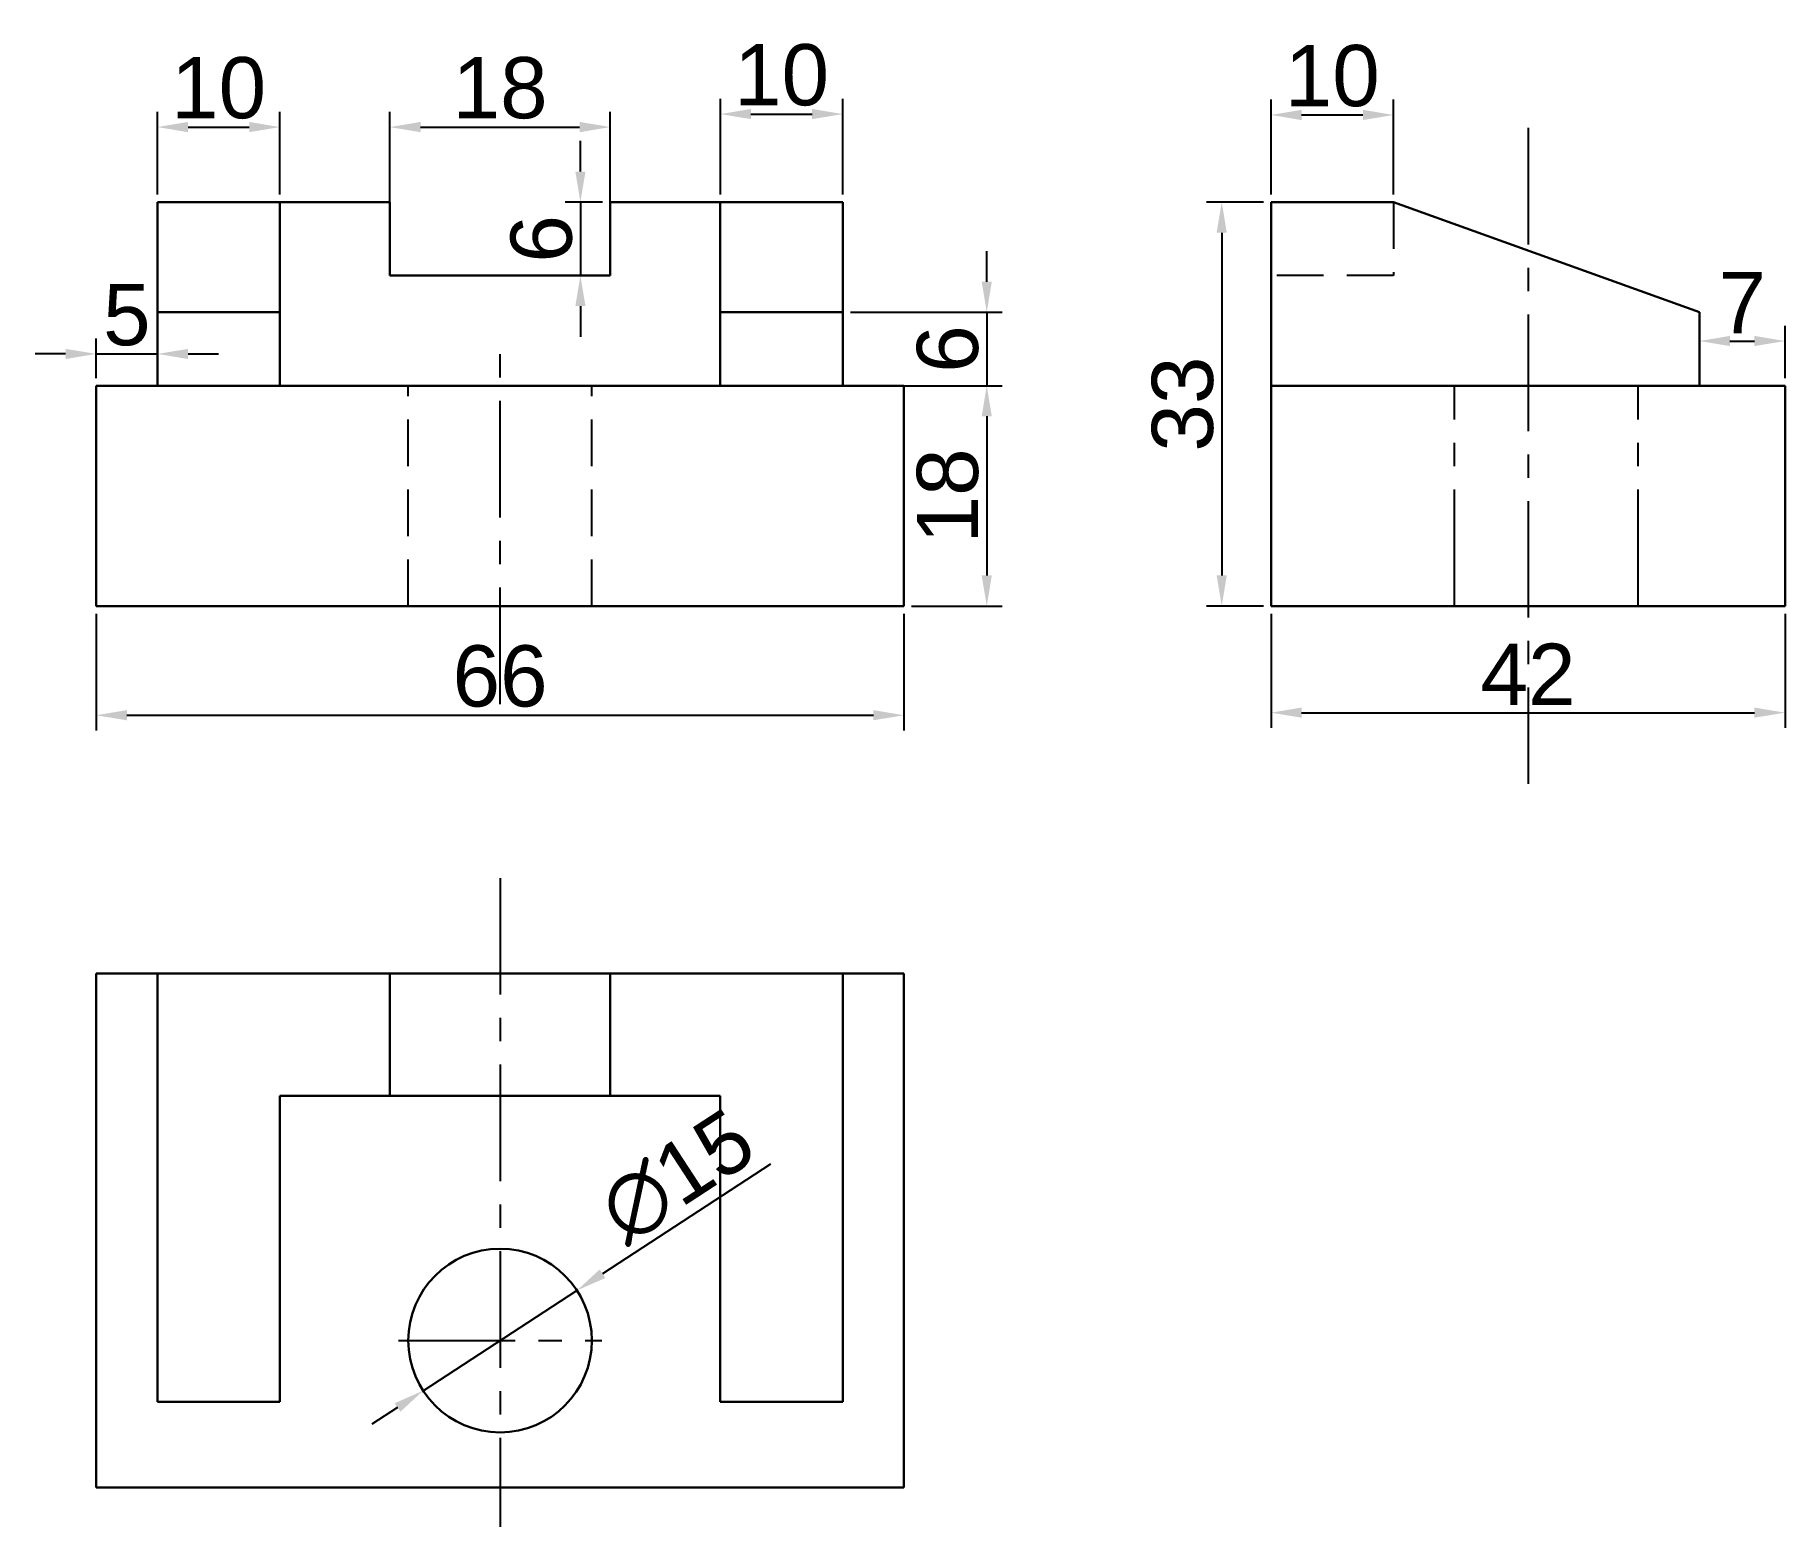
# Model space of a CAD drawing. Header units: millimetres. Extents: x 2103 to 2246, y 1845 to 1967.
import ezdxf

# ---------------------------------------------------------------- set-up
doc = ezdxf.new("R2010")
doc.units = ezdxf.units.MM
doc.header["$LTSCALE"] = 0.3
doc.linetypes.add('CENTER', pattern=[50.8, 31.75, -6.35, 6.35, -6.35])
doc.linetypes.add('DASHED', pattern=[19.05, 12.7, -6.35])
doc.styles.get("Standard").update_dxf_attribs({"font": 'arial.ttf'})
doc.dimstyles.new('ISO-25', dxfattribs={"dimtxt": 5, "dimasz": 2.5, "dimexe": 1.25, "dimexo": 0.625, "dimtad": 1, "dimtxsty": 'Standard', "dimcen": 2.5, "dimadec": 0, "dimazin": 0, "dimtfac": 1, "dimtmove": 0, "dimatfit": 3, "dimfxl": 1, "dimarcsym": 0})

# ---------------------------------------------------------------- blocks, each defined once
blk = doc.blocks.new('*D2')
at = {"color": 0, "lineweight": -2, "transparency": 16777216}
for p, q in [((2107.88, 1919.33), (2107.88, 1909.79)), ((2173.88, 1919.33), (2173.88, 1909.79)), ((2110.38, 1911.04), (2171.38, 1911.04))]:
    blk.add_line(p, q, dxfattribs=at)
at = {"color": 0, "transparency": 16777216}
for points in [[(2110.38, 1911.46), (2110.38, 1910.63), (2107.88, 1911.04)], [(2171.38, 1911.46), (2171.38, 1910.63), (2173.88, 1911.04)]]:
    blk.add_solid(points, dxfattribs=at)
at = {"layer": 'Defpoints', "color": 0, "transparency": 16777216}
for p in [(2107.88, 1919.96), (2173.88, 1919.96), (2173.88, 1911.04)]:
    blk.add_point(p, dxfattribs=at)
at = {"color": 0, "transparency": 16777216, "insert": (2140.88, 1914.22), "char_height": 5, "attachment_point": 5}
blk.add_mtext('66', dxfattribs=at)
blk = doc.blocks.new('*D3')
at = {"color": 0, "lineweight": -2, "transparency": 16777216}
for p, q in [((2203.25, 1952.96), (2198.6, 1952.96)), ((2199.85, 1950.46), (2199.85, 1922.46)), ((2203.25, 1919.96), (2198.6, 1919.96))]:
    blk.add_line(p, q, dxfattribs=at)
at = {"color": 0, "transparency": 16777216}
for points in [[(2199.43, 1950.46), (2200.26, 1950.46), (2199.85, 1952.96)], [(2199.43, 1922.46), (2200.26, 1922.46), (2199.85, 1919.96)]]:
    blk.add_solid(points, dxfattribs=at)
at = {"layer": 'Defpoints', "color": 0, "transparency": 16777216}
for p in [(2203.88, 1952.96), (2199.85, 1919.96), (2203.88, 1919.96)]:
    blk.add_point(p, dxfattribs=at)
at = {"color": 0, "transparency": 16777216, "insert": (2196.67, 1936.46), "char_height": 5, "attachment_point": 5, "rotation": 90}
blk.add_mtext('33', dxfattribs=at)
blk = doc.blocks.new('*D4')
at = {"color": 0, "lineweight": -2, "transparency": 16777216}
for p, q in [((2174.5, 1937.96), (2181.9, 1937.96)), ((2180.65, 1935.46), (2180.65, 1922.46)), ((2174.5, 1919.96), (2181.9, 1919.96))]:
    blk.add_line(p, q, dxfattribs=at)
at = {"color": 0, "transparency": 16777216}
for points in [[(2180.23, 1935.46), (2181.06, 1935.46), (2180.65, 1937.96)], [(2180.23, 1922.46), (2181.06, 1922.46), (2180.65, 1919.96)]]:
    blk.add_solid(points, dxfattribs=at)
at = {"layer": 'Defpoints', "color": 0, "transparency": 16777216}
for p in [(2173.88, 1937.96), (2173.88, 1919.96), (2180.65, 1919.96)]:
    blk.add_point(p, dxfattribs=at)
at = {"color": 0, "transparency": 16777216, "insert": (2177.47, 1928.96), "char_height": 5, "attachment_point": 5, "rotation": 90}
blk.add_mtext('18', dxfattribs=at)
blk = doc.blocks.new('*D5')
at = {"color": 0, "lineweight": -2, "transparency": 16777216}
for p, q in [((2180.65, 1946.46), (2180.65, 1948.96)), ((2169.5, 1943.96), (2181.9, 1943.96)), ((2180.65, 1943.96), (2180.65, 1937.96)), ((2169.5, 1937.96), (2181.9, 1937.96)), ((2180.65, 1935.46), (2180.65, 1932.96))]:
    blk.add_line(p, q, dxfattribs=at)
at = {"color": 0, "transparency": 16777216}
for points in [[(2180.23, 1946.46), (2181.06, 1946.46), (2180.65, 1943.96)], [(2180.23, 1935.46), (2181.06, 1935.46), (2180.65, 1937.96)]]:
    blk.add_solid(points, dxfattribs=at)
at = {"layer": 'Defpoints', "color": 0, "transparency": 16777216}
for p in [(2168.88, 1943.96), (2168.88, 1937.96), (2180.65, 1937.96)]:
    blk.add_point(p, dxfattribs=at)
at = {"color": 0, "transparency": 16777216, "insert": (2177.47, 1940.96), "char_height": 5, "attachment_point": 5, "rotation": 90}
blk.add_mtext('6', dxfattribs=at)
blk = doc.blocks.new('*D6')
at = {"color": 0, "lineweight": -2, "transparency": 16777216}
for p, q in [((2105.38, 1940.56), (2102.88, 1940.56)), ((2107.88, 1938.58), (2107.88, 1941.81)), ((2107.88, 1940.56), (2112.88, 1940.56)), ((2112.88, 1938.58), (2112.88, 1941.81)), ((2115.38, 1940.56), (2117.88, 1940.56))]:
    blk.add_line(p, q, dxfattribs=at)
at = {"color": 0, "transparency": 16777216}
for points in [[(2105.38, 1940.97), (2105.38, 1940.14), (2107.88, 1940.56)], [(2115.38, 1940.97), (2115.38, 1940.14), (2112.88, 1940.56)]]:
    blk.add_solid(points, dxfattribs=at)
at = {"layer": 'Defpoints', "color": 0, "transparency": 16777216}
for p in [(2112.88, 1940.56), (2107.88, 1937.96), (2112.88, 1937.96)]:
    blk.add_point(p, dxfattribs=at)
at = {"color": 0, "transparency": 16777216, "insert": (2110.38, 1943.73), "char_height": 5, "attachment_point": 5}
blk.add_mtext('5', dxfattribs=at)
blk = doc.blocks.new('*D7')
at = {"color": 0, "lineweight": -2, "transparency": 16777216}
for p, q in [((2112.88, 1953.58), (2112.88, 1960.34)), ((2122.88, 1953.58), (2122.88, 1960.34)), ((2115.38, 1959.09), (2120.38, 1959.09))]:
    blk.add_line(p, q, dxfattribs=at)
at = {"color": 0, "transparency": 16777216}
for points in [[(2115.38, 1959.51), (2115.38, 1958.67), (2112.88, 1959.09)], [(2120.38, 1959.51), (2120.38, 1958.67), (2122.88, 1959.09)]]:
    blk.add_solid(points, dxfattribs=at)
at = {"layer": 'Defpoints', "color": 0, "transparency": 16777216}
for p in [(2122.88, 1959.09), (2112.88, 1952.96), (2122.88, 1952.96)]:
    blk.add_point(p, dxfattribs=at)
at = {"color": 0, "transparency": 16777216, "insert": (2117.88, 1962.27), "char_height": 5, "attachment_point": 5}
blk.add_mtext('10', dxfattribs=at)
blk = doc.blocks.new('*D8')
at = {"color": 0, "lineweight": -2, "transparency": 16777216}
for p, q in [((2158.88, 1953.58), (2158.88, 1961.4)), ((2168.88, 1953.58), (2168.88, 1961.4)), ((2161.38, 1960.15), (2166.38, 1960.15))]:
    blk.add_line(p, q, dxfattribs=at)
at = {"color": 0, "transparency": 16777216}
for points in [[(2161.38, 1960.57), (2161.38, 1959.74), (2158.88, 1960.15)], [(2166.38, 1960.57), (2166.38, 1959.74), (2168.88, 1960.15)]]:
    blk.add_solid(points, dxfattribs=at)
at = {"layer": 'Defpoints', "color": 0, "transparency": 16777216}
for p in [(2168.88, 1960.15), (2158.88, 1952.96), (2168.88, 1952.96)]:
    blk.add_point(p, dxfattribs=at)
at = {"color": 0, "transparency": 16777216, "insert": (2163.88, 1963.33), "char_height": 5, "attachment_point": 5}
blk.add_mtext('10', dxfattribs=at)
blk = doc.blocks.new('*D10')
at = {"color": 0, "lineweight": -2, "transparency": 16777216}
for p, q in [((2131.88, 1947.58), (2131.88, 1960.34)), ((2149.88, 1947.58), (2149.88, 1960.34)), ((2134.38, 1959.09), (2147.38, 1959.09))]:
    blk.add_line(p, q, dxfattribs=at)
at = {"color": 0, "transparency": 16777216}
for points in [[(2134.38, 1959.51), (2134.38, 1958.67), (2131.88, 1959.09)], [(2147.38, 1959.51), (2147.38, 1958.67), (2149.88, 1959.09)]]:
    blk.add_solid(points, dxfattribs=at)
at = {"layer": 'Defpoints', "color": 0, "transparency": 16777216}
for p in [(2149.88, 1959.09), (2131.88, 1946.96), (2149.88, 1946.96)]:
    blk.add_point(p, dxfattribs=at)
at = {"color": 0, "transparency": 16777216, "insert": (2140.88, 1962.27), "char_height": 5, "attachment_point": 5}
blk.add_mtext('18', dxfattribs=at)
blk = doc.blocks.new('*D11')
at = {"color": 0, "lineweight": -2, "transparency": 16777216}
for p, q in [((2203.88, 1919.33), (2203.88, 1910)), ((2245.88, 1919.33), (2245.88, 1910)), ((2206.38, 1911.25), (2243.38, 1911.25))]:
    blk.add_line(p, q, dxfattribs=at)
at = {"color": 0, "transparency": 16777216}
for points in [[(2206.38, 1911.67), (2206.38, 1910.84), (2203.88, 1911.25)], [(2243.38, 1911.67), (2243.38, 1910.84), (2245.88, 1911.25)]]:
    blk.add_solid(points, dxfattribs=at)
at = {"layer": 'Defpoints', "color": 0, "transparency": 16777216}
for p in [(2203.88, 1919.96), (2245.88, 1919.96), (2245.88, 1911.25)]:
    blk.add_point(p, dxfattribs=at)
at = {"color": 0, "transparency": 16777216, "insert": (2224.88, 1914.39), "char_height": 5, "attachment_point": 5}
blk.add_mtext('42', dxfattribs=at)
blk = doc.blocks.new('*D12')
at = {"color": 0, "lineweight": -2, "transparency": 16777216}
for p, q in [((2203.88, 1953.58), (2203.88, 1961.33)), ((2213.88, 1953.58), (2213.88, 1961.33)), ((2206.38, 1960.08), (2211.38, 1960.08))]:
    blk.add_line(p, q, dxfattribs=at)
at = {"color": 0, "transparency": 16777216}
for points in [[(2206.38, 1960.5), (2206.38, 1959.66), (2203.88, 1960.08)], [(2211.38, 1960.5), (2211.38, 1959.66), (2213.88, 1960.08)]]:
    blk.add_solid(points, dxfattribs=at)
at = {"layer": 'Defpoints', "color": 0, "transparency": 16777216}
for p in [(2213.88, 1960.08), (2203.88, 1952.96), (2213.88, 1952.96)]:
    blk.add_point(p, dxfattribs=at)
at = {"color": 0, "transparency": 16777216, "insert": (2208.88, 1963.26), "char_height": 5, "attachment_point": 5}
blk.add_mtext('10', dxfattribs=at)
blk = doc.blocks.new('*D14')
at = {"color": 0, "lineweight": -2, "transparency": 16777216}
for p, q in [((2238.88, 1938.58), (2238.88, 1942.86)), ((2245.88, 1938.58), (2245.88, 1942.86)), ((2241.38, 1941.61), (2243.38, 1941.61))]:
    blk.add_line(p, q, dxfattribs=at)
at = {"color": 0, "transparency": 16777216}
for points in [[(2241.38, 1942.03), (2241.38, 1941.2), (2238.88, 1941.61)], [(2243.38, 1942.03), (2243.38, 1941.2), (2245.88, 1941.61)]]:
    blk.add_solid(points, dxfattribs=at)
at = {"layer": 'Defpoints', "color": 0, "transparency": 16777216}
for p in [(2245.88, 1941.61), (2238.88, 1937.96), (2245.88, 1937.96)]:
    blk.add_point(p, dxfattribs=at)
at = {"color": 0, "transparency": 16777216, "insert": (2242.38, 1944.74), "char_height": 5, "attachment_point": 5}
blk.add_mtext('7', dxfattribs=at)
blk = doc.blocks.new('*D15')
at = {"color": 0, "lineweight": -2, "transparency": 16777216}
for p, q in [((2147.44, 1955.46), (2147.44, 1957.96)), ((2149.25, 1952.96), (2146.19, 1952.96)), ((2147.44, 1952.96), (2147.44, 1946.96)), ((2149.25, 1946.96), (2146.19, 1946.96)), ((2147.44, 1944.46), (2147.44, 1941.96))]:
    blk.add_line(p, q, dxfattribs=at)
at = {"color": 0, "transparency": 16777216}
for points in [[(2147.03, 1955.46), (2147.86, 1955.46), (2147.44, 1952.96)], [(2147.03, 1944.46), (2147.86, 1944.46), (2147.44, 1946.96)]]:
    blk.add_solid(points, dxfattribs=at)
at = {"layer": 'Defpoints', "color": 0, "transparency": 16777216}
for p in [(2149.88, 1952.96), (2147.44, 1946.96), (2149.88, 1946.96)]:
    blk.add_point(p, dxfattribs=at)
at = {"color": 0, "transparency": 16777216, "insert": (2144.27, 1949.96), "char_height": 5, "attachment_point": 5, "rotation": 90}
blk.add_mtext('6', dxfattribs=at)
blk = doc.blocks.new('*D16')
at = {"color": 0, "lineweight": -2, "transparency": 16777216}
for p, q in [((2162.98, 1874.38), (2149.25, 1865.42)), ((2134.59, 1855.86), (2147.16, 1864.05)), ((2132.5, 1854.49), (2130.41, 1853.13))]:
    blk.add_line(p, q, dxfattribs=at)
at = {"color": 0, "transparency": 16777216}
for points in [[(2149.02, 1865.77), (2149.48, 1865.07), (2147.16, 1864.05)], [(2132.27, 1854.84), (2132.73, 1854.14), (2134.59, 1855.86)]]:
    blk.add_solid(points, dxfattribs=at)
at = {"layer": 'Defpoints', "color": 0, "transparency": 16777216}
for p in [(2147.16, 1864.05), (2134.59, 1855.86)]:
    blk.add_point(p, dxfattribs=at)
at = {"color": 0, "transparency": 16777216, "insert": (2155.35, 1873.36), "char_height": 5, "attachment_point": 5, "rotation": 33.1199}
blk.add_mtext('∅15', dxfattribs=at)

msp = doc.modelspace()

# ---------------------------------------------------------------- linework, layer by layer
at = {"linetype": 'CENTER'}
for p, q in [((2224.876, 1959.02), (2224.876, 1905.43)), ((2140.876, 1911.952), (2140.876, 1941.545)), ((2218.876, 1919.956), (2218.876, 1937.956)), ((2233.876, 1919.956), (2233.876, 1937.956)), ((2140.876, 1897.741), (2140.876, 1844.728)), ((2132.589, 1859.956), (2149.204, 1859.956))]:
    msp.add_line(p, q, dxfattribs=at)
at = {"lineweight": 30}
for p, q in [((2112.876, 1952.956), (2131.876, 1952.956)), ((2112.876, 1937.956), (2112.876, 1952.956)), ((2122.876, 1937.956), (2122.876, 1952.956)), ((2131.876, 1946.956), (2131.876, 1952.956)), ((2149.876, 1946.956), (2149.876, 1952.956)), ((2149.876, 1952.956), (2168.876, 1952.956)), ((2158.876, 1937.956), (2158.876, 1952.956)), ((2168.876, 1952.956), (2168.876, 1937.956)), ((2203.876, 1919.956), (2203.876, 1952.956)), ((2203.876, 1952.956), (2213.876, 1952.956)), ((2213.876, 1952.956), (2238.876, 1943.956)), ((2131.876, 1946.956), (2149.876, 1946.956)), ((2112.876, 1943.956), (2122.876, 1943.956)), ((2158.876, 1943.956), (2168.876, 1943.956)), ((2238.876, 1937.956), (2238.876, 1943.956)), ((2107.876, 1919.956), (2107.876, 1937.956)), ((2117.876, 1937.956), (2107.876, 1937.956)), ((2117.876, 1937.956), (2173.876, 1937.956)), ((2173.876, 1937.956), (2173.876, 1919.956)), ((2203.876, 1937.956), (2245.876, 1937.956)), ((2245.876, 1919.956), (2245.876, 1937.956)), ((2107.876, 1919.956), (2173.876, 1919.956)), ((2203.876, 1919.956), (2245.876, 1919.956)), ((2107.876, 1889.956), (2173.876, 1889.956)), ((2107.876, 1889.956), (2107.876, 1847.956)), ((2112.876, 1889.956), (2112.876, 1854.956)), ((2131.876, 1889.956), (2131.876, 1879.956)), ((2149.876, 1889.956), (2149.876, 1879.956)), ((2168.876, 1889.956), (2168.876, 1854.956)), ((2173.876, 1847.956), (2173.876, 1889.956)), ((2122.876, 1854.956), (2122.876, 1879.956)), ((2131.876, 1879.956), (2122.876, 1879.956)), ((2131.876, 1879.956), (2149.876, 1879.956)), ((2149.876, 1879.956), (2158.876, 1879.956)), ((2158.876, 1854.956), (2158.876, 1879.956)), ((2112.876, 1854.956), (2122.876, 1854.956)), ((2168.876, 1854.956), (2158.876, 1854.956)), ((2107.876, 1847.956), (2173.876, 1847.956))]:
    msp.add_line(p, q, dxfattribs=at)
at = {"linetype": 'DASHED'}
for p, q in [((2213.876, 1952.956), (2213.876, 1946.956)), ((2213.876, 1946.956), (2203.876, 1946.956)), ((2133.376, 1919.956), (2133.376, 1937.956)), ((2148.376, 1919.956), (2148.376, 1937.956))]:
    msp.add_line(p, q, dxfattribs=at)
for p, q in [((2173.876, 1929.902), (2173.876, 1929.902)), ((2245.876, 1928.956), (2245.876, 1928.956)), ((2122.876, 1919.956), (2122.876, 1919.956))]:
    msp.add_line(p, q)
at = {"lineweight": 30}
msp.add_circle((2140.876, 1859.956), 7.5, dxfattribs=at)

# ---------------------------------------------------------------- dimensions: what is measured, and where the dimension line sits
for base, p1, p2, picture, middle in [((2168.876, 1960.152), (2158.876, 1952.956), (2168.876, 1952.956), '*D8', (2163.876, 1963.33)), ((2213.876, 1960.08), (2203.876, 1952.956), (2213.876, 1952.956), '*D12', (2208.876, 1963.258)), ((2122.876, 1959.089), (2112.876, 1952.956), (2122.876, 1952.956), '*D7', (2117.876, 1962.267)), ((2149.876, 1959.089), (2131.876, 1946.956), (2149.876, 1946.956), '*D10', (2140.876, 1962.267)), ((2245.876, 1941.613), (2238.876, 1937.956), (2245.876, 1937.956), '*D14', (2242.376, 1944.738)), ((2112.876, 1940.558), (2107.876, 1937.956), (2112.876, 1937.956), '*D6', (2110.376, 1943.725)), ((2173.876, 1911.042), (2107.876, 1919.956), (2173.876, 1919.956), '*D2', (2140.876, 1914.22)), ((2245.876, 1911.254), (2203.876, 1919.956), (2245.876, 1919.956), '*D11', (2224.876, 1914.389))]:
    dim = msp.add_linear_dim(base=base, p1=p1, p2=p2, dimstyle='ISO-25')
    dim.commit()
    dim.dimension.update_dxf_attribs({"geometry": picture, "text_midpoint": middle})
for base, p1, p2, picture, middle in [((2147.444, 1946.956), (2149.876, 1952.956), (2149.876, 1946.956), '*D15', (2144.267, 1949.956)), ((2199.845, 1919.956), (2203.876, 1952.956), (2203.876, 1919.956), '*D3', (2196.666, 1936.456)), ((2180.648, 1937.956), (2168.876, 1943.956), (2168.876, 1937.956), '*D5', (2177.47, 1940.956)), ((2180.648, 1919.956), (2173.876, 1937.956), (2173.876, 1919.956), '*D4', (2177.47, 1928.956))]:
    dim = msp.add_linear_dim(base=base, p1=p1, p2=p2, angle=90, dimstyle='ISO-25')
    dim.commit()
    dim.dimension.update_dxf_attribs({"geometry": picture, "text_midpoint": middle})
dim = msp.add_diameter_dim_2p(p1=(2134.594, 1855.858), p2=(2147.157, 1864.054), dimstyle='ISO-25')
dim.commit()
dim.dimension.update_dxf_attribs({"geometry": '*D16', "text_midpoint": (2155.348, 1873.359)})

doc.saveas('drawing.dxf')
